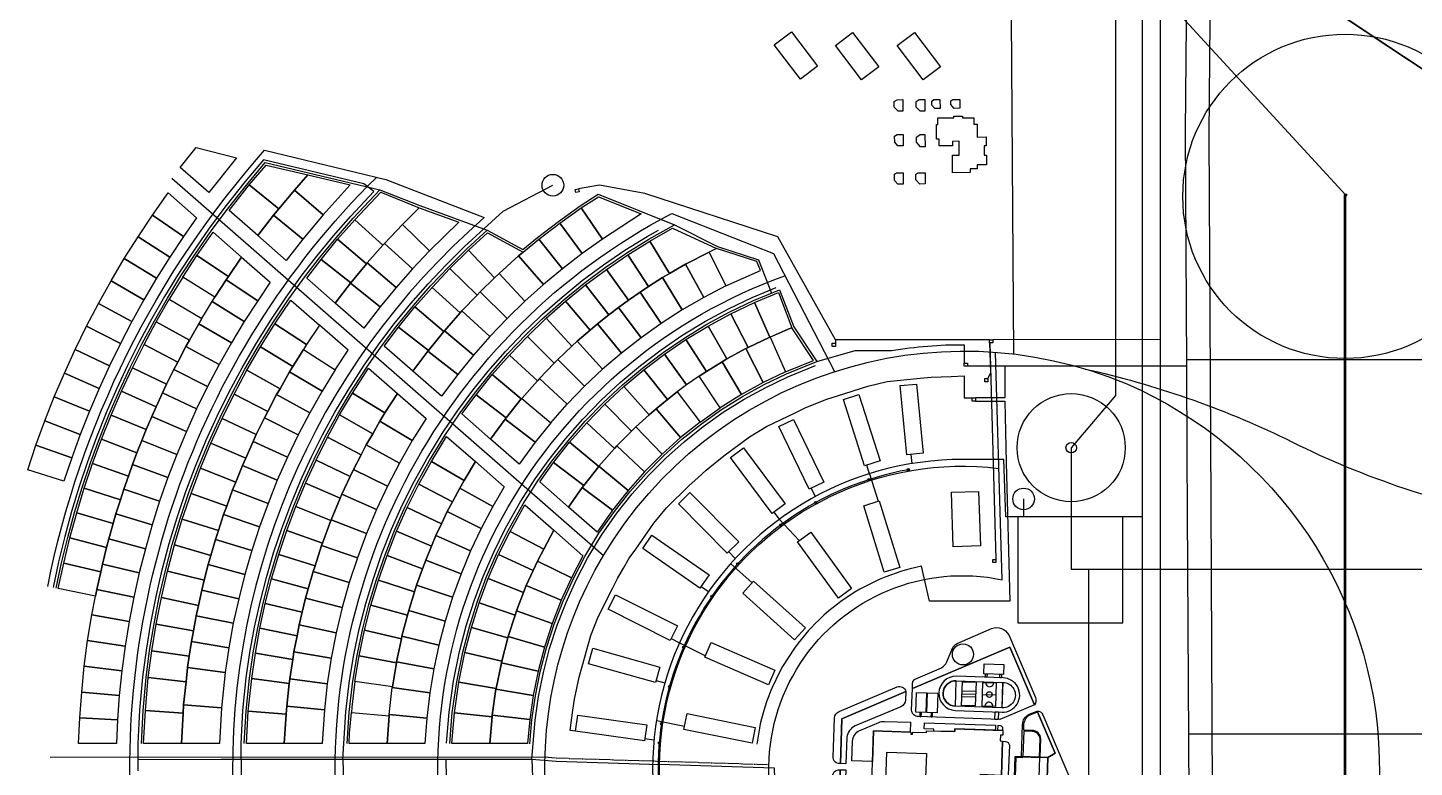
# Model space of a CAD drawing. Header units: millimetres. Extents: x 2242211 to 2245579, y 377443 to 383867.
# Drawn here: x 2242847 to 2244129, y 378270 to 378954 of the extents above; entities that cross this region are included whole.
import ezdxf

# ---------------------------------------------------------------- set-up
doc = ezdxf.new("R2010")
doc.units = ezdxf.units.MM
doc.linetypes.add('DIVIDE', pattern=[26.5, 20, -1.5, 1, -1.5, 1, -1.5])

msp = doc.modelspace()

# ---------------------------------------------------------------- linework, layer by layer
for points in [[(2243641.9, 381159.8), (2243641.9, 381166.2), (2243687.4, 381166.2), (2243724.5, 380830.2, 0.151646), (2243769.2, 380736.3, -0.160741), (2243831.3, 380608.4), (2243889.5, 380115.7), (2243906.3, 379940.2), (2243899.3, 379114.7), (2243899.3, 379088.4), (2243962.6, 379031.6), (2244144.4, 378910.7), (2244247, 378856.3), (2244492.7, 378868.8), (2244598, 378872.9), (2244742, 378867.5), (2244831.2, 378916.2), (2244926.1, 378921), (2244932.7, 378903.8)], [(2243642, 381159.8), (2243642, 381166.1), (2243687.1, 381166.1), (2243724.2, 380830.2, 0.151626), (2243769, 380736.1, -0.160763), (2243831, 380608.3), (2243889.2, 380115.7), (2243906, 379940.2), (2243899, 379114.7), (2243899.2, 379088.3), (2243962.5, 379031.5), (2244144.4, 378910.6), (2244247, 378856.2), (2244291.9, 378858.5), (2244325.6, 378827.4), (2244332.5, 378629.7), (2244338.7, 378622.3)], [(2243643, 381159.8), (2243643, 381161.1), (2243682.6, 381161.1), (2243719.3, 380829.5, 0.151837), (2243765.3, 380732.6, -0.160792), (2243826.1, 380607.7), (2243884.2, 380115.2), (2243901, 379940), (2243894, 379114.7), (2243894, 378076.6), (2243826.5, 378076.6)], [(2243643.1, 381159.8), (2243643.1, 381161), (2243682.5, 381161), (2243719.2, 380829.5, 0.151841), (2243765.3, 380732.6, -0.160793), (2243826, 380607.7), (2243884.1, 380115.1), (2243900.9, 379940), (2243893.9, 379114.7), (2243893.9, 378665.6), (2243739.3, 378665.5)], [(2243269, 378778.4, 0.49522), (2243336.6, 377706.9), (2243359.6, 377697), (2243369.8, 377696.2)]]:
    msp.add_lwpolyline(points, format="xyb")
at = {"color": 141, "true_color": 0xadddf7}
for points in [[(2243877.7, 378066.5), (2243877.7, 378453.1), (2243877.7, 378501.5), (2243877.7, 379946.7), (2243877.7, 379969.4), (2243863.9, 380113), (2243805.8, 380605.2), (2243809.5, 380617.2), (2243984.7, 380633.1), (2243984.7, 380829.4)], [(2243816.3, 379195.8), (2243852.6, 379155.4), (2243852.6, 378613.8), (2243811.7, 378565.6)], [(2242949, 378277.3), (2242949, 378292.1), (2242950.6, 378322.7), (2242953.3, 378353.4), (2242956.5, 378378.4), (2242960.6, 378403.3), (2242965.5, 378428), (2242971.2, 378452.6), (2242977.7, 378477), (2242985, 378501.1), (2242993.1, 378525), (2243001.9, 378548.6), (2243011.6, 378571.9), (2243022, 378594.8), (2243033.2, 378617.4), (2243045.1, 378639.6), (2243057.7, 378661.5), (2243071.1, 378682.8), (2243085.9, 378704.9), (2243100.7, 378725.4), (2243114.3, 378742.9), (2243129.6, 378761.6), (2243145.5, 378779.8), (2243166.9, 378802.6), (2243157.6, 378809.8), (2243064.7, 378831.8), (2243047.9, 378811.9), (2243029.1, 378788.1), (2243014.1, 378767.8), (2242999.1, 378746.3), (2242986, 378726.1), (2242973.4, 378705.5), (2242961.4, 378684.6), (2242949.9, 378663.3), (2242939.1, 378641.7), (2242928.9, 378619.8), (2242919.3, 378597.7), (2242910.4, 378575.3), (2242902.1, 378552.6), (2242894.4, 378529.7), (2242887.3, 378506.6), (2242881, 378483.3), (2242875.2, 378459.9), (2242870.2, 378436.3)], [(2243044.1, 378277.4), (2243044.1, 378292.1), (2243045.8, 378322.4), (2243048.9, 378352.7), (2243052.3, 378376.2), (2243056.6, 378399.5), (2243061.6, 378422.6), (2243067.5, 378445.6), (2243074.2, 378468.3), (2243081.7, 378490.8), (2243090, 378513), (2243099.1, 378534.8), (2243108.9, 378556.4), (2243119.5, 378577.6), (2243130.9, 378598.4), (2243143, 378618.8), (2243157.9, 378641.9), (2243172.5, 378662.6), (2243185.8, 378680.3), (2243201.1, 378699), (2243217, 378717.2), (2243233.6, 378734.8), (2243250.8, 378751.8), (2243286.3, 378784.4), (2243332.4, 378808.4)], [(2243138.3, 378277.4), (2243139.2, 378292.1), (2243141.1, 378321.1), (2243144.4, 378350.1), (2243148.4, 378374.1), (2243153.4, 378397.8), (2243159.4, 378421.4), (2243166.4, 378444.7), (2243174.4, 378467.6), (2243183.3, 378490.2), (2243193.2, 378512.4), (2243204, 378534.2), (2243215.8, 378555.4), (2243230, 378578.7), (2243244.2, 378599.7), (2243257.4, 378617.6), (2243272.6, 378636.4), (2243288.6, 378654.6), (2243305.3, 378672.2), (2243320.3, 378686.6), (2243322.7, 378689), (2243340.9, 378705), (2243359.6, 378720.3), (2243379.1, 378734.7), (2243399.1, 378748.3), (2243419.7, 378761.1), (2243430.1, 378766.9)], [(2243234.2, 378292.2), (2243236.5, 378320.9), (2243240.5, 378349.5), (2243246.1, 378377.2), (2243252.3, 378400.7), (2243259.6, 378423.8), (2243268.1, 378446.5), (2243277.7, 378468.8), (2243288.4, 378490.5), (2243302.3, 378515.2), (2243316.1, 378536.7), (2243329, 378554.8), (2243344.1, 378573.8), (2243360.1, 378592.1), (2243377, 378609.5), (2243394.7, 378626), (2243413.3, 378641.6), (2243432.6, 378656.2), (2243452.7, 378669.9), (2243473.4, 378682.5), (2243494.8, 378694), (2243516.7, 378704.4), (2243538.9, 378713.7)], [(2243313.1, 378277.5), (2243316.1, 378313.5), (2243319.2, 378335.4), (2243323.7, 378357.7), (2243329.4, 378379.7), (2243336.4, 378401.3), (2243344.6, 378422.4), (2243354, 378443.1), (2243364.5, 378463.3), (2243377.5, 378484.7), (2243391.7, 378504.9), (2243405.8, 378522.8), (2243420.8, 378539.8), (2243436.8, 378555.9), (2243453.7, 378571.1), (2243471.5, 378585.3), (2243490, 378598.4), (2243509.3, 378610.5), (2243529.2, 378621.4), (2243549.6, 378631.2), (2243575.3, 378641.6)], [(2243664.6, 378550.9), (2243663.8, 378559.3)], [(2243811.7, 378565.6), (2243811.6, 378453.1)], [(2243625.1, 378541.5), (2243622.6, 378549.4)], [(2243625.1, 378541.5), (2243633.3, 378516.1)], [(2243571.2, 378528.1), (2243575, 378520.4)], [(2243767.7, 378518.2), (2243767.7, 378501.5)], [(2243536.8, 378506), (2243541.8, 378499.4)], [(2243541.8, 378499.4), (2243560.3, 378479.8)], [(2243495.1, 378469.3), (2243501.1, 378463.2)], [(2243496.8, 378458.5), (2243516.7, 378440.6)], [(2243811.6, 378453.1), (2243827.7, 378453.1), (2243827.7, 378138.9)], [(2243827.7, 378453.1), (2243877.7, 378453.1)], [(2243877.7, 378453.1), (2244216.5, 378453.1)], [(2243469.6, 378437.3), (2243476.4, 378432.6)], [(2243441.9, 378389.1), (2243449.6, 378385.2)], [(2243449.6, 378385.2), (2243473.5, 378373.2)], [(2243427.9, 378350.2), (2243435.9, 378348)], [(2243428.2, 378313.3), (2243454.1, 378308.1)], [(2243417.4, 378296.5), (2243425.9, 378295.3)], [(2242949, 378266.8), (2242949, 378277.3)], [(2243044.1, 378277.4), (2243044.1, 378242.6)], [(2243138.3, 378277.4), (2243139.1, 378242.5)], [(2243233.4, 378277.5), (2243234.2, 378242.7)], [(2243313.1, 378277.5), (2243314.2, 378244.1)]]:
    msp.add_lwpolyline(points, dxfattribs=at)
at = {"color": 32, "true_color": 0xcd6928}
for points in [[(2244065.6, 378799.1), (2243867.7, 379014.9), (2243867.7, 379946.7), (2243867.7, 379968.9), (2243854, 380111.9), (2243779.9, 380564.4)], [(2243979.5, 378037.9), (2244064.4, 378037.9), (2244064.4, 378799.3)], [(2244065.4, 378799.3), (2244065.4, 378175.9), (2244214.2, 378175.9), (2244335.3, 378084.6), (2244366.5, 378124.4)]]:
    msp.add_lwpolyline(points, dxfattribs=at)
for points in [[(2243872.2, 380434.1), (2243909.5, 380117.9), (2243926.5, 379941.1), (2243923.9, 379647.6), (2243923.8, 379627.6), (2243919.8, 379159.7), (2243919.5, 379124.6), (2243917.2, 378858.4), (2243918.3, 378640.9), (2243918.7, 378559), (2243921.9, 377980), (2243921.9, 377980)], [(2243736.3, 378665.5), (2243593.8, 378665.5), (2243540.5, 378760.6), (2243417.4, 378800.9), (2243375.6, 378808.6), (2243356, 378805.1)], [(2243736.3, 378665.4), (2243593.8, 378665.4), (2243593.8, 378662.2)], [(2243736.3, 378662.5), (2243737.1, 378634.8), (2243734.7, 378629.6)], [(2243736.4, 378662.5), (2243742.1, 378462.3)], [(2244248.9, 378300.5), (2243920.1, 378300.5)]]:
    msp.add_lwpolyline(points)
at = {"ltscale": 0.5}
for points in [[(2243909.7, 380312.3), (2243932.4, 380116.9), (2243943, 380010.5), (2243948.4, 379955.7), (2243939.1, 378854.3), (2243940.2, 378630.1), (2243940.8, 378514.7), (2243942.8, 378114.4), (2243943.4, 378024.4), (2243944.2, 377918.8), (2243945.2, 377775.6)], [(2243758.8, 378652.2), (2243755.4, 379142.4)], [(2243065.9, 378840.7), (2243178, 378813.6), (2243269, 378778.4)], [(2242980, 378814.9), (2243379.1, 378465.8)], [(2243442.4, 378782.3), (2243536.3, 378745.1), (2243592.8, 378636)], [(2243747.8, 378443.4), (2243741.6, 378653.8)], [(2242867.7, 378279.3), (2243325, 378279.5)]]:
    msp.add_lwpolyline(points, dxfattribs=at)
at = {"color": 254, "true_color": 0xddb3d4}
for points in [[(2243537.1, 378938.3), (2243553, 378950.4), (2243577.2, 378918.5), (2243561.3, 378906.4)], [(2243593.6, 378937.7), (2243609.5, 378949.8), (2243633.7, 378917.9), (2243617.7, 378905.9)], [(2243650.8, 378937.7), (2243666.7, 378949.8), (2243690.9, 378917.9), (2243674.9, 378905.9)], [(2243727.7, 378474.8), (2243702.7, 378474), (2243701.1, 378524.4), (2243726.1, 378525.2)]]:
    msp.add_lwpolyline(points, close=True, dxfattribs=at)
at = {"color": 221, "true_color": 0xe59ee3}
for points in [[(2243648, 378885.8), (2243650.7, 378887.5), (2243656.1, 378887.6), (2243656.1, 378876.8), (2243651.6, 378876.8), (2243648.1, 378880.7)], [(2243668.3, 378885.9), (2243671, 378887.6), (2243676.4, 378887.6), (2243676.5, 378876.9), (2243671.9, 378876.9), (2243668.4, 378880.7)], [(2243682.8, 378886.3), (2243684.8, 378887.7), (2243690.3, 378887.7), (2243690.4, 378879.5), (2243685.6, 378879.5), (2243682.8, 378882.5)], [(2243700.3, 378886.5), (2243702.2, 378887.7), (2243708.7, 378887.8), (2243708.8, 378879.6), (2243703.5, 378879.5), (2243700.3, 378883)], [(2243687.1, 378864.7), (2243688.5, 378864.7), (2243688.5, 378870.6), (2243703.1, 378870.7), (2243703.1, 378872.3), (2243711.2, 378872.3), (2243711.2, 378870.7), (2243721.6, 378870.8), (2243721.6, 378864.8), (2243724.6, 378864.8), (2243724.6, 378853), (2243733.2, 378853.1), (2243733.2, 378845), (2243731.3, 378845), (2243731.3, 378836.2), (2243733.3, 378836.2), (2243733.3, 378827.3), (2243724.7, 378827.2), (2243724.8, 378823.7), (2243718.4, 378823.7), (2243718.4, 378820.1), (2243701.9, 378820), (2243701.9, 378836.1), (2243708.2, 378836.1), (2243708.2, 378849.1), (2243701.8, 378848.8), (2243701.8, 378844.9), (2243689.7, 378844.9), (2243689.6, 378850.9), (2243687.2, 378850.9)], [(2243648.4, 378853.8), (2243650.7, 378855.3), (2243656.2, 378855.3), (2243656.3, 378844.9), (2243651.5, 378844.9), (2243648.5, 378848.2)], [(2243668.5, 378853), (2243671.9, 378855.3), (2243676.5, 378855.4), (2243676.6, 378843.9), (2243672.5, 378843.9), (2243668.5, 378848.3)], [(2243648.3, 378812.8), (2243648.3, 378818.6), (2243650.1, 378819.9), (2243656.4, 378819.9), (2243656.4, 378809.5), (2243651.4, 378809.5)], [(2243668.1, 378818.5), (2243670.3, 378819.9), (2243676.7, 378820), (2243676.7, 378809.6), (2243671.6, 378809.5), (2243668.1, 378813.3)]]:
    msp.add_lwpolyline(points, close=True, dxfattribs=at)
at = {"ltscale": 0.5}
for points in [[(2242865.3, 378437.3, -0.13291), (2243065.9, 378840.7, -0.107509)], [(2243315.4, 377607.8, -0.489306), (2243169.2, 378815.7, -0.1481)], [(2243548.8, 377711.5, -0.675308), (2243442.4, 378782.3, -0.137026)], [(2243678.6, 377784.5, -0.812564), (2243546.9, 378724.6, -0.128175)], [(2243824.7, 378638.4, -0.05736), (2244010, 378574, 0.070327), (2244220.3, 378501.7, 0.150222), (2244518.6, 378535.1, 0.032948), (2244610.2, 378582.6)], [(2243758.1, 377992.2, -1.156546), (2243744.8, 378546.4, -1.125051)], [(2243755.3, 378095, -1.259301), (2243747.8, 378443.4, -1.287554)]]:
    msp.add_lwpolyline(points, format="xyb", dxfattribs=at)
for points in [[(2242987.8, 378824.7), (2243002.5, 378843.3), (2243040, 378833.8), (2243014.2, 378801.6)], [(2243051.7, 378808.7), (2243067.3, 378827.1), (2243105.9, 378818), (2243093.5, 378803.9), (2243079, 378786.6)], [(2243093.5, 378803.9), (2243105.9, 378818), (2243145.1, 378808.7), (2243119.9, 378781)], [(2242962.1, 378780.7), (2242976.6, 378801.3), (2243003, 378778.2), (2242991, 378761)], [(2243033.1, 378785.1), (2243051.7, 378808.7), (2243079, 378786.6), (2243074, 378780.6), (2243059.5, 378762)], [(2243074, 378780.6), (2243079, 378786.6), (2243093.5, 378803.9), (2243119.9, 378781), (2243101.2, 378758.6)], [(2243149.2, 378776.4), (2243173.2, 378802), (2243208.7, 378787.6), (2243193.3, 378772.2), (2243176.7, 378754.6), (2243175.2, 378752.9)], [(2243356, 378805.1), (2243356.6, 378802.2), (2243353.6, 378801.6), (2243353.1, 378804.6)], [(2243358.7, 378787.5), (2243374.5, 378797.8), (2243414.2, 378781.9), (2243378.3, 378758.5)], [(2243193.3, 378772.2), (2243208.7, 378787.6), (2243245.5, 378774.1), (2243218.4, 378747.8)], [(2243359.5, 378745.2), (2243338.8, 378773.4), (2243358.7, 378787.5), (2243378.3, 378758.5)], [(2242948.8, 378760.8), (2242962.1, 378780.7), (2242991, 378761), (2242978.2, 378741.8)], [(2243059.5, 378762), (2243074, 378780.6), (2243101.2, 378758.6), (2243085.9, 378738.9)], [(2243133.4, 378758.4), (2243149.2, 378776.4), (2243175.2, 378752.9), (2243160.8, 378736.5), (2243160.1, 378735.7)], [(2243176.7, 378754.6), (2243193.3, 378772.2), (2243218.4, 378747.8), (2243202.6, 378731)], [(2243319.4, 378758.6), (2243338.8, 378773.4), (2243359.5, 378745.2), (2243341.3, 378731.2)], [(2242936.1, 378740.6), (2242948.8, 378760.8), (2242978.2, 378741.8), (2242966, 378722.3)], [(2243003.3, 378743.5), (2243018.2, 378764.9), (2243044.6, 378741.8), (2243032.4, 378724)], [(2243118.2, 378739.8), (2243133.4, 378758.4), (2243160.1, 378735.7), (2243145.7, 378718.2)], [(2243254.3, 378748.2), (2243272, 378764.4), (2243304.9, 378746.5), (2243300.7, 378743), (2243282.6, 378726.7), (2243278.5, 378722.8)], [(2243300.7, 378743), (2243304.9, 378746.5), (2243319.4, 378758.6), (2243341.3, 378731.2), (2243323.6, 378716.5)], [(2243422.2, 378756.8), (2243443.1, 378768.6), (2243483.8, 378749.9), (2243477, 378746.6), (2243455.1, 378735.3), (2243440.1, 378726.6)], [(2243160.8, 378736.5), (2243175.2, 378752.9), (2243176.7, 378754.6), (2243202.6, 378731), (2243187.4, 378713.8)], [(2243237.2, 378731.3), (2243254.3, 378748.2), (2243278.5, 378722.8), (2243265.1, 378709.8), (2243262.3, 378706.8)], [(2243401.8, 378744.1), (2243422.2, 378756.8), (2243440.1, 378726.6), (2243433.9, 378723), (2243420.9, 378714.7)], [(2243472, 378704.6), (2243455.1, 378735.3), (2243477, 378746.6), (2243492.4, 378715.2)], [(2243492.4, 378715.2), (2243524.3, 378729.4), (2243521, 378737.7), (2243483.8, 378749.9), (2243477, 378746.6)], [(2242923.9, 378720), (2242936.1, 378740.6), (2242966, 378722.3), (2242954.3, 378702.5)], [(2242990.2, 378723.4), (2243003.3, 378743.5), (2243032.4, 378724), (2243030.3, 378721), (2243019.8, 378704.7)], [(2243030.3, 378721), (2243032.4, 378724), (2243044.6, 378741.8), (2243071.1, 378718.6), (2243059.5, 378701.6)], [(2243104.8, 378722.4), (2243118.2, 378739.8), (2243145.7, 378718.2), (2243145.4, 378717.8), (2243131.2, 378699.3)], [(2243145.4, 378717.8), (2243145.7, 378718.2), (2243160.1, 378735.7), (2243160.8, 378736.5), (2243187.4, 378713.8), (2243172.8, 378696)], [(2243282.6, 378726.7), (2243300.7, 378743), (2243323.6, 378716.5), (2243306.5, 378701.2)], [(2243382, 378730.6), (2243401.8, 378744.1), (2243420.9, 378714.7), (2243413.1, 378709.6), (2243402.3, 378702)], [(2243433.9, 378723), (2243440.1, 378726.6), (2243455.1, 378735.3), (2243472, 378704.6), (2243452, 378693.1)], [(2242912.3, 378699.1), (2242923.9, 378720), (2242954.3, 378702.5), (2242943.1, 378682.4)], [(2242990.2, 378723.4), (2242977.7, 378703), (2243007.8, 378685.1), (2243017.3, 378700.8), (2243019.8, 378704.7)], [(2243017.3, 378700.8), (2243019.8, 378704.7), (2243030.3, 378721), (2243059.5, 378701.6), (2243047, 378682.3)], [(2243220.7, 378713.8), (2243237.2, 378731.3), (2243262.3, 378706.8), (2243248.3, 378692.1), (2243246.7, 378690.3)], [(2243265.1, 378709.8), (2243278.5, 378722.8), (2243282.6, 378726.7), (2243306.5, 378701.2), (2243290, 378685.1)], [(2243362.7, 378716.3), (2243382, 378730.6), (2243402.3, 378702), (2243393, 378695.4), (2243384.3, 378688.6)], [(2243413.1, 378709.6), (2243420.9, 378714.7), (2243433.9, 378723), (2243452, 378693.1), (2243432.7, 378680.6)], [(2243131.2, 378699.3), (2243145.4, 378717.8), (2243172.8, 378696), (2243157.6, 378676.2)], [(2243204.9, 378695.8), (2243220.7, 378713.8), (2243246.7, 378690.3), (2243232.2, 378673.8), (2243231.7, 378673.2)], [(2243248.3, 378692.1), (2243262.3, 378706.8), (2243265.1, 378709.8), (2243290, 378685.1), (2243274.1, 378668.5)], [(2243344.1, 378701.2), (2243362.7, 378716.3), (2243384.3, 378688.6), (2243373.6, 378680.2), (2243366.8, 378674.4)], [(2243393, 378695.4), (2243402.3, 378702), (2243413.1, 378709.6), (2243432.7, 378680.6), (2243413.9, 378667.3)], [(2243518.7, 378699.9), (2243540.9, 378709.1), (2243553.4, 378676.5), (2243550.1, 378675.1), (2243533.3, 378668), (2243532.9, 378667.9)], [(2242901.2, 378677.9), (2242912.3, 378699.1), (2242943.1, 378682.4), (2242932.5, 378662.1)], [(2242965.7, 378682.1), (2242977.7, 378703), (2243007.8, 378685.1), (2243004.9, 378680.2), (2242996.4, 378665.1)], [(2243004.9, 378680.2), (2243007.8, 378685.1), (2243017.3, 378700.8), (2243047, 378682.3), (2243035.1, 378662.6)], [(2243075.3, 378680.1), (2243090, 378702.1), (2243116.5, 378678.9), (2243104.7, 378661)], [(2243189.8, 378677.2), (2243204.9, 378695.8), (2243231.7, 378673.2), (2243217.3, 378655.6)], [(2243326.1, 378685.3), (2243344.1, 378701.2), (2243366.8, 378674.4), (2243354.9, 378664.2), (2243349.9, 378659.5)], [(2243373.6, 378680.2), (2243384.3, 378688.6), (2243393, 378695.4), (2243413.9, 378667.3), (2243395.8, 378653.2)], [(2243512.9, 378658.3), (2243497, 378689.5), (2243518.7, 378699.9), (2243532.9, 378667.9)], [(2242954.4, 378661), (2242965.7, 378682.1), (2242996.4, 378665.1), (2242993.1, 378659.3), (2242985.5, 378644.8)], [(2243232.2, 378673.8), (2243246.7, 378690.3), (2243248.3, 378692.1), (2243274.1, 378668.5), (2243258.9, 378651.2)], [(2243308.8, 378668.6), (2243326.1, 378685.3), (2243349.9, 378659.5), (2243337, 378647.3), (2243333.7, 378643.9)], [(2243475.9, 378678.1), (2243497, 378689.5), (2243512.9, 378658.3), (2243510.8, 378657.3), (2243493.4, 378647.7)], [(2242890.7, 378656.4), (2242901.2, 378677.9), (2242932.5, 378662.1), (2242922.3, 378641.4)], [(2242993.1, 378659.3), (2242996.4, 378665.1), (2243004.9, 378680.2), (2243035.1, 378662.6), (2243023.8, 378642.5)], [(2243062, 378658.9), (2243075.3, 378680.1), (2243104.7, 378661), (2243101.7, 378656.5), (2243092.1, 378640.8), (2243062, 378658.9)], [(2243131.2, 378637.7), (2243143.1, 378655.7), (2243116.5, 378678.9), (2243104.7, 378661), (2243101.7, 378656.5)], [(2243176.5, 378659.6), (2243189.8, 378677.2), (2243217.3, 378655.6), (2243216.8, 378654.9), (2243202.9, 378636.5)], [(2243216.8, 378654.9), (2243217.3, 378655.6), (2243231.7, 378673.2), (2243232.2, 378673.8), (2243258.9, 378651.2), (2243244.4, 378633.4)], [(2243292.3, 378651.3), (2243308.8, 378668.6), (2243333.7, 378643.9), (2243319.9, 378629.7), (2243318.1, 378627.6)], [(2243354.9, 378664.2), (2243366.8, 378674.4), (2243373.6, 378680.2), (2243395.8, 378653.2), (2243378.4, 378638.2)], [(2243455.4, 378665.7), (2243475.9, 378678.1), (2243493.4, 378647.7), (2243488.8, 378645.1), (2243474.4, 378636.1)], [(2243547.6, 378635.8), (2243573.4, 378646.2), (2243553.4, 378676.5), (2243533.3, 378668)], [(2242880.8, 378634.6), (2242890.7, 378656.4), (2242922.3, 378641.4), (2242912.8, 378620.5)], [(2242943.6, 378639.5), (2242954.4, 378661), (2242985.5, 378644.8), (2242981.9, 378638), (2242975.2, 378624.3)], [(2242981.9, 378638), (2242985.5, 378644.8), (2242993.1, 378659.3), (2243023.8, 378642.5), (2243013.1, 378622.2)], [(2243049.5, 378637.2), (2243062, 378658.9), (2243092.1, 378640.8), (2243089, 378635.8), (2243080.1, 378620.1)], [(2243089, 378635.8), (2243092.1, 378640.8), (2243101.7, 378656.5), (2243131.2, 378637.7), (2243119.1, 378618)], [(2243361.6, 378622.4), (2243337, 378647.3), (2243349.9, 378659.5), (2243354.9, 378664.2), (2243378.4, 378638.2)], [(2243435.5, 378652.2), (2243455.4, 378665.7), (2243474.4, 378636.1), (2243467.6, 378631.8), (2243456, 378623.6)], [(2243488.8, 378645.1), (2243493.4, 378647.7), (2243510.8, 378657.3), (2243526.9, 378625.9), (2243506.7, 378614.8)], [(2243510.8, 378657.3), (2243512.9, 378658.3), (2243532.9, 378667.9), (2243533.3, 378668), (2243547.6, 378635.8), (2243526.9, 378625.9)], [(2243593.8, 378662.2), (2243593.8, 378659.2), (2243590.8, 378659.2), (2243590.8, 378662.2)], [(2243736.3, 378665.5), (2243739.3, 378665.5), (2243739.3, 378662.5), (2243736.3, 378662.5)], [(2243202.9, 378636.5), (2243216.8, 378654.9), (2243244.4, 378633.4), (2243229.4, 378613.4)], [(2243276.4, 378633.2), (2243292.3, 378651.3), (2243318.1, 378627.6), (2243303.6, 378611.2), (2243303.2, 378610.7)], [(2243345.6, 378605.9), (2243319.9, 378629.7), (2243333.7, 378643.9), (2243337, 378647.3), (2243361.6, 378622.4)], [(2243416.4, 378637.7), (2243435.5, 378652.2), (2243456, 378623.6), (2243447.3, 378617.4), (2243438.3, 378610.2)], [(2243467.6, 378631.8), (2243474.4, 378636.1), (2243488.8, 378645.1), (2243506.7, 378614.8), (2243487.2, 378602.6)], [(2242871.4, 378612.6), (2242880.8, 378634.6), (2242912.8, 378620.5), (2242903.8, 378599.3)], [(2242933.5, 378617.8), (2242943.6, 378639.5), (2242975.2, 378624.3), (2242971.4, 378616.4), (2242965.5, 378603.4)], [(2242971.4, 378616.4), (2242975.2, 378624.3), (2242981.9, 378638), (2243013.1, 378622.2), (2243003, 378601.5)], [(2243049.5, 378637.2), (2243080.1, 378620.1), (2243077, 378614.7), (2243068.8, 378599.1), (2243037.6, 378615.1)], [(2243077, 378614.7), (2243080.1, 378620.1), (2243089, 378635.8), (2243119.1, 378618), (2243107.7, 378597.9)], [(2243147.2, 378616.1), (2243162, 378639.1), (2243188.6, 378615.8), (2243177.1, 378597.7)], [(2243261.4, 378614.5), (2243276.4, 378633.2), (2243303.2, 378610.7), (2243289.1, 378593.1)], [(2243398, 378622.2), (2243416.4, 378637.7), (2243438.3, 378610.2), (2243427.8, 378601.7), (2243421.3, 378595.9)], [(2243468.5, 378589.3), (2243487.2, 378602.6), (2243467.6, 378631.8), (2243456, 378623.6), (2243447.3, 378617.4)], [(2242923.9, 378595.8), (2242933.5, 378617.8), (2242965.5, 378603.4), (2242961.5, 378594.5), (2242956.3, 378582.3)], [(2243330.4, 378588.6), (2243345.6, 378605.9), (2243319.9, 378629.7), (2243318.1, 378627.6), (2243303.6, 378611.2)], [(2243380.5, 378605.9), (2243398, 378622.2), (2243421.3, 378595.9), (2243409.2, 378584.9), (2243405, 378580.8)], [(2243427.8, 378601.7), (2243438.3, 378610.2), (2243447.3, 378617.4), (2243468.5, 378589.3), (2243450.5, 378574.9)], [(2243734.7, 378629.6), (2243734.7, 378626.6), (2243731.7, 378626.6), (2243731.7, 378629.6)], [(2242862.6, 378590.3), (2242871.4, 378612.6), (2242903.8, 378599.3), (2242895.3, 378577.9)], [(2242961.5, 378594.5), (2242965.5, 378603.4), (2242971.4, 378616.4), (2243003, 378601.5), (2242993.6, 378580.6)], [(2243037.6, 378615.1), (2243068.8, 378599.1), (2243065.7, 378593.2), (2243058.2, 378577.7), (2243026.5, 378592.7)], [(2243065.7, 378593.2), (2243068.8, 378599.1), (2243077, 378614.7), (2243107.7, 378597.9), (2243097, 378577.5)], [(2243135.2, 378595.9), (2243147.2, 378616.1), (2243177.1, 378597.7), (2243172.4, 378590.2), (2243165.8, 378578.5)], [(2243202.4, 378572.2), (2243172.4, 378590.2), (2243177.1, 378597.7), (2243188.6, 378615.8), (2243215.2, 378592.6)], [(2243248.3, 378596.8), (2243261.4, 378614.5), (2243289.1, 378593.1), (2243288.2, 378592), (2243274.8, 378573.6)], [(2243288.2, 378592), (2243289.1, 378593.1), (2243303.2, 378610.7), (2243303.6, 378611.2), (2243330.4, 378588.6), (2243316, 378570.7)], [(2243363.7, 378588.7), (2243380.5, 378605.9), (2243405, 378580.8), (2243391.6, 378567.2), (2243389.5, 378564.9)], [(2242915, 378573.5), (2242923.9, 378595.8), (2242956.3, 378582.3), (2242952.2, 378572.4), (2242947.8, 378560.9)], [(2242952.2, 378572.4), (2242956.3, 378582.3), (2242961.5, 378594.5), (2242993.6, 378580.6), (2242984.7, 378559.3)], [(2243026.5, 378592.7), (2243058.2, 378577.7), (2243055.2, 378571.4), (2243048.4, 378555.9), (2243016.2, 378569.9)], [(2243065.7, 378593.2), (2243097, 378577.5), (2243087, 378556.7), (2243055.2, 378571.4), (2243058.2, 378577.7)], [(2243124, 378575.3), (2243135.2, 378595.9), (2243165.8, 378578.5), (2243159.8, 378568.1), (2243155.1, 378559)], [(2243301.3, 378550.5), (2243274.8, 378573.6), (2243288.2, 378592), (2243316, 378570.7)], [(2243409.2, 378584.9), (2243421.3, 378595.9), (2243427.8, 378601.7), (2243450.5, 378574.9), (2243433.4, 378559.5)], [(2242854.4, 378567.9), (2242862.6, 378590.3), (2242895.3, 378577.9), (2242887.5, 378556.3)], [(2243159.8, 378568.1), (2243165.8, 378578.5), (2243172.4, 378590.2), (2243202.4, 378572.2), (2243190.5, 378551.4)], [(2243347.9, 378570.6), (2243363.7, 378588.7), (2243389.5, 378564.9), (2243375, 378548.4), (2243374.8, 378548.2)], [(2243417.2, 378543.2), (2243433.4, 378559.5), (2243409.2, 378584.9), (2243405, 378580.8), (2243391.6, 378567.2)], [(2242846.8, 378545.2), (2242854.4, 378567.9), (2242887.5, 378556.3), (2242880.2, 378534.5)], [(2242906.8, 378550.9), (2242915, 378573.5), (2242947.8, 378560.9), (2242943.6, 378549.9), (2242939.9, 378539.3)], [(2242943.6, 378549.9), (2242947.8, 378560.9), (2242952.2, 378572.4), (2242984.7, 378559.3), (2242976.5, 378537.9)], [(2243016.2, 378569.9), (2243048.4, 378555.9), (2243045.4, 378549.2), (2243039.2, 378533.8), (2243006.6, 378546.7)], [(2243055.2, 378571.4), (2243087, 378556.7), (2243077.6, 378535.5), (2243045.4, 378549.2), (2243048.4, 378555.9)], [(2243124, 378575.3), (2243155.1, 378559), (2243148.1, 378545.5), (2243145.1, 378539.1), (2243113.4, 378554.2)], [(2243159.8, 378568.1), (2243190.5, 378551.4), (2243179.5, 378530), (2243148.1, 378545.5), (2243155.1, 378559)], [(2243220.1, 378552.9), (2243234.2, 378576), (2243260.8, 378552.7), (2243250.5, 378535.3)], [(2243333, 378551.8), (2243347.9, 378570.6), (2243374.8, 378548.2), (2243361.1, 378530.7)], [(2243375, 378548.4), (2243389.5, 378564.9), (2243391.6, 378567.2), (2243417.2, 378543.2), (2243401.9, 378526)], [(2243113.4, 378554.2), (2243145.1, 378539.1), (2243137.3, 378522.5), (2243135.8, 378518.8), (2243103.7, 378532.8)], [(2242899.1, 378528.2), (2242906.8, 378550.9), (2242939.9, 378539.3), (2242935.6, 378527.2), (2242932.5, 378517.5)], [(2242935.6, 378527.2), (2242939.9, 378539.3), (2242943.6, 378549.9), (2242976.5, 378537.9), (2242968.8, 378516.2)], [(2243006.6, 378546.7), (2243039.2, 378533.8), (2243036.3, 378526.6), (2243030.8, 378511.5), (2242997.8, 378523.3)], [(2243045.4, 378549.2), (2243077.6, 378535.5), (2243069, 378514.1), (2243036.3, 378526.6), (2243039.2, 378533.8)], [(2243148.1, 378545.5), (2243179.5, 378530), (2243169.3, 378508.3), (2243137.3, 378522.5), (2243145.1, 378539.1)], [(2243208.5, 378531.8), (2243220.1, 378552.9), (2243250.5, 378535.3), (2243246.3, 378528.3), (2243239.6, 378515.5)], [(2243246.3, 378528.3), (2243250.5, 378535.3), (2243260.8, 378552.7), (2243287.5, 378529.3), (2243276.9, 378511.2)], [(2243320.3, 378533.9), (2243333, 378551.8), (2243361.1, 378530.7), (2243359.5, 378528.8), (2243346.8, 378510.7)], [(2243359.5, 378528.8), (2243361.1, 378530.7), (2243374.8, 378548.2), (2243375, 378548.4), (2243401.9, 378526), (2243387.7, 378507.9)], [(2242892.1, 378505.2), (2242899.1, 378528.2), (2242932.5, 378517.5), (2242928.4, 378504.3), (2242925.8, 378495.5)], [(2243103.7, 378532.8), (2243135.8, 378518.8), (2243127.5, 378499), (2243127.2, 378498.3), (2243094.7, 378511.1)], [(2243197.7, 378510.3), (2243208.5, 378531.8), (2243239.6, 378515.5), (2243234.8, 378506.5), (2243229.5, 378495.3)], [(2243234.8, 378506.5), (2243239.6, 378515.5), (2243246.3, 378528.3), (2243276.9, 378511.2), (2243266.1, 378490.9)], [(2243346.8, 378510.7), (2243359.5, 378528.8), (2243387.7, 378507.9), (2243373.3, 378487.5)], [(2242928.4, 378504.3), (2242932.5, 378517.5), (2242935.6, 378527.2), (2242968.8, 378516.2), (2242961.9, 378494.2)], [(2242997.8, 378523.3), (2243030.8, 378511.5), (2243028, 378503.8), (2243023.1, 378488.9), (2242989.7, 378499.6)], [(2243036.3, 378526.6), (2243069, 378514.1), (2243061.1, 378492.4), (2243028, 378503.8), (2243030.8, 378511.5)], [(2243137.3, 378522.5), (2243169.3, 378508.3), (2243160.1, 378486.1), (2243127.5, 378499), (2243135.8, 378518.8)], [(2242885.8, 378482.1), (2242892.1, 378505.2), (2242925.8, 378495.5), (2242921.8, 378481.2), (2242919.8, 378473.3)], [(2242921.8, 378481.2), (2242925.8, 378495.5), (2242928.4, 378504.3), (2242961.9, 378494.2), (2242955.6, 378472.1)], [(2243028, 378503.8), (2243061.1, 378492.4), (2243053.9, 378470.5), (2243020.5, 378480.7), (2243023.1, 378488.9)], [(2243094.7, 378511.1), (2243127.2, 378498.3), (2243119.5, 378477.4), (2243086.4, 378489.1)], [(2243197.7, 378510.3), (2243229.5, 378495.3), (2243224.3, 378484.3), (2243220.3, 378474.6), (2243187.9, 378488.3)], [(2243224.3, 378484.3), (2243229.5, 378495.3), (2243234.8, 378506.5), (2243266.1, 378490.9), (2243256.3, 378470.1)], [(2243292.8, 378488.2), (2243306.6, 378512.6), (2243333.4, 378489.2), (2243324.1, 378471.8)], [(2242989.7, 378499.6), (2243023.1, 378488.9), (2243020.5, 378480.7), (2243016.2, 378466), (2242982.5, 378475.6)], [(2243086.4, 378489.1), (2243119.5, 378477.4), (2243118.6, 378475.2), (2243112.5, 378456.3), (2243079, 378466.8)], [(2243127.5, 378499), (2243160.1, 378486.1), (2243151.7, 378463.6), (2243118.6, 378475.2), (2243119.5, 378477.4), (2243127.2, 378498.3)], [(2243349.6, 378445.3), (2243318.1, 378460.7), (2243324.1, 378471.8), (2243333.4, 378489.2), (2243360.2, 378465.7)], [(2242880.1, 378458.8), (2242885.8, 378482.1), (2242919.8, 378473.3), (2242915.9, 378458), (2242914.3, 378450.9)], [(2242915.9, 378458), (2242919.8, 378473.3), (2242921.8, 378481.2), (2242955.6, 378472.1), (2242949.9, 378449.8)], [(2243020.5, 378480.7), (2243053.9, 378470.5), (2243047.5, 378448.3), (2243013.8, 378457.4), (2243016.2, 378466)], [(2243187.9, 378488.3), (2243220.3, 378474.6), (2243214.8, 378461.5), (2243212, 378453.6), (2243179.1, 378465.9)], [(2243214.8, 378461.5), (2243220.3, 378474.6), (2243224.3, 378484.3), (2243256.3, 378470.1), (2243247.5, 378448.8)], [(2243282.2, 378466.7), (2243292.8, 378488.2), (2243324.1, 378471.8), (2243318.1, 378460.7), (2243314.1, 378451.9)], [(2242982.5, 378475.6), (2243016.2, 378466), (2243013.8, 378457.4), (2243010.1, 378442.9), (2242976, 378451.4)], [(2243079, 378466.8), (2243112.5, 378456.3), (2243110.7, 378451), (2243106.2, 378435), (2243072.3, 378444.2)], [(2243118.6, 378475.2), (2243151.7, 378463.6), (2243144.2, 378440.8), (2243110.7, 378451), (2243112.5, 378456.3)], [(2243179.1, 378465.9), (2243212, 378453.6), (2243206.4, 378438.4), (2243204.6, 378432.3), (2243171.1, 378443.1)], [(2243272.7, 378444.7), (2243282.2, 378466.7), (2243314.1, 378451.9), (2243307.8, 378438), (2243305.3, 378431.5)], [(2242875.1, 378435.3), (2242880.1, 378458.8), (2242914.3, 378450.9), (2242910.6, 378434.5), (2242909.5, 378428.4)], [(2242910.6, 378434.5), (2242914.3, 378450.9), (2242915.9, 378458), (2242949.9, 378449.8), (2242944.9, 378427.4)], [(2242976, 378451.4), (2243010.1, 378442.9), (2243007.8, 378433.9), (2243004.7, 378419.6), (2242970.4, 378427)], [(2243013.8, 378457.4), (2243047.5, 378448.3), (2243041.9, 378425.9), (2243007.8, 378433.9), (2243010.1, 378442.9)], [(2243110.7, 378451), (2243144.2, 378440.8), (2243137.7, 378417.7), (2243103.8, 378426.5), (2243106.2, 378435)], [(2243206.4, 378438.4), (2243212, 378453.6), (2243214.8, 378461.5), (2243247.5, 378448.8), (2243239.6, 378427.2)], [(2243340, 378424.4), (2243307.8, 378438), (2243314.1, 378451.9), (2243318.1, 378460.7), (2243349.6, 378445.3)], [(2243742.1, 378462.3), (2243742.1, 378459.3), (2243739.1, 378459.3), (2243739.1, 378462.3)], [(2243072.3, 378444.2), (2243106.2, 378435), (2243103.8, 378426.5), (2243100.7, 378413.3), (2243066.5, 378421.5)], [(2243171.1, 378443.1), (2243204.6, 378432.3), (2243199.1, 378414.9), (2243198, 378410.7), (2243164.2, 378420)], [(2243199.1, 378414.9), (2243204.6, 378432.3), (2243206.4, 378438.4), (2243239.6, 378427.2), (2243232.8, 378405.2)], [(2243264.3, 378422.2), (2243272.7, 378444.7), (2243305.3, 378431.5), (2243298.8, 378414.6), (2243297.5, 378410.7)], [(2243340, 378424.4), (2243331.7, 378402.9), (2243298.8, 378414.6), (2243305.3, 378431.5), (2243307.8, 378438)], [(2242906.1, 378410.9), (2242909.5, 378428.4), (2242910.6, 378434.5), (2242944.9, 378427.4), (2242940.6, 378404.8)], [(2242970.4, 378427), (2243004.7, 378419.6), (2243002.6, 378410.2), (2243000.1, 378396.2), (2242965.5, 378402.4)], [(2243007.8, 378433.9), (2243041.9, 378425.9), (2243036.9, 378403.3), (2243002.6, 378410.2), (2243004.7, 378419.6)], [(2243103.8, 378426.5), (2243137.7, 378417.7), (2243132.1, 378394.3), (2243097.9, 378401.8), (2243100.7, 378413.3)], [(2243066.5, 378421.5), (2243100.7, 378413.3), (2243097.9, 378401.8), (2243095.9, 378391.6), (2243061.5, 378398.5)], [(2243164.2, 378420), (2243198, 378410.7), (2243192.9, 378391.1), (2243192.4, 378388.8), (2243158.3, 378396.7)], [(2243192.9, 378391.1), (2243198, 378410.7), (2243199.1, 378414.9), (2243232.8, 378405.2), (2243227, 378383)], [(2243257.1, 378399.3), (2243264.3, 378422.2), (2243297.5, 378410.7), (2243291.1, 378390.9), (2243290.7, 378389.6)], [(2243331.7, 378402.9), (2243324.6, 378381.1), (2243291.1, 378390.9), (2243297.5, 378410.7), (2243298.8, 378414.6)], [(2242902.2, 378387.2), (2242906.1, 378410.9), (2242940.6, 378404.8), (2242936.9, 378382.1)], [(2242965.5, 378402.4), (2243000.1, 378396.2), (2242998.3, 378386.3), (2242996.2, 378372.6), (2242961.5, 378377.7)], [(2243002.6, 378410.2), (2243036.9, 378403.3), (2243032.8, 378380.6), (2242998.3, 378386.3), (2243000.1, 378396.2)], [(2243097.9, 378401.8), (2243132.1, 378394.3), (2243127.5, 378370.8), (2243093, 378376.8), (2243095.9, 378391.6)], [(2243251, 378376.1), (2243257.1, 378399.3), (2243290.7, 378389.6), (2243285.1, 378368.1)], [(2242899.1, 378363.4), (2242902.2, 378387.2), (2242936.9, 378382.1), (2242933.9, 378359.3)], [(2242998.3, 378386.3), (2243032.8, 378380.6), (2243029.4, 378357.7), (2242994.7, 378362.3), (2242996.2, 378372.6)], [(2243061.5, 378398.5), (2243095.9, 378391.6), (2243093, 378376.8), (2243091.9, 378369.7), (2243057.3, 378375.4)], [(2243158.3, 378396.7), (2243192.4, 378388.8), (2243187.9, 378367.5), (2243187.7, 378366.7), (2243153.3, 378373.1)], [(2243187.9, 378367.5), (2243192.4, 378388.8), (2243192.9, 378391.1), (2243227, 378383), (2243222.3, 378361)], [(2243284.8, 378366.7), (2243285.1, 378368.1), (2243290.7, 378389.6), (2243291.1, 378390.9), (2243324.6, 378381.1), (2243318.8, 378358.8)], [(2242961.5, 378377.7), (2242996.2, 378372.6), (2242994.7, 378362.3), (2242993.3, 378348.9), (2242958.3, 378352.9)], [(2243057.3, 378375.4), (2243091.9, 378369.7), (2243089.1, 378351.8), (2243088.7, 378347.6), (2243053.9, 378352.1)], [(2243093, 378376.8), (2243127.5, 378370.8), (2243123.8, 378347), (2243089.1, 378351.8), (2243091.9, 378369.7)], [(2243245.4, 378348.6), (2243251, 378376.1), (2243285.1, 378368.1), (2243284.8, 378366.7), (2243279.9, 378342.7)], [(2242896.7, 378339.5), (2242899.1, 378363.4), (2242933.9, 378359.3), (2242931.5, 378336.4)], [(2242994.7, 378362.3), (2243029.4, 378357.7), (2243026, 378324.8), (2242991, 378327.7), (2242993.3, 378348.9)], [(2243153.3, 378373.1), (2243187.7, 378366.7), (2243184, 378344.4), (2243149.4, 378349.4)], [(2243183.9, 378343.7), (2243184, 378344.4), (2243187.7, 378366.7), (2243187.9, 378367.5), (2243222.3, 378361), (2243218.6, 378338.8)], [(2243318.8, 378358.8), (2243314.3, 378336.3), (2243279.8, 378342.2), (2243279.9, 378342.7), (2243284.8, 378366.7)], [(2242958.3, 378352.9), (2242993.3, 378348.9), (2242991, 378327.7), (2242990.6, 378319.9), (2242955.6, 378322.4)], [(2243053.9, 378352.1), (2243088.7, 378347.6), (2243086.3, 378326.4), (2243085.8, 378319.2), (2243050.8, 378322)], [(2243089.1, 378351.8), (2243123.8, 378347), (2243121.1, 378323.2), (2243086.3, 378326.4), (2243088.7, 378347.6)], [(2243149.4, 378349.4), (2243146.4, 378325.5), (2243146.1, 378320.7), (2243180.9, 378317.4), (2243180.9, 378318.7), (2243183.9, 378343.7), (2243184, 378344.4)], [(2243241.4, 378320.3), (2243245.4, 378348.6), (2243279.9, 378342.7), (2243279.8, 378342.2), (2243276.4, 378318.1), (2243276.3, 378316.5)], [(2242894.9, 378315.8), (2242896.7, 378339.5), (2242931.5, 378336.4), (2242929.9, 378313.7)], [(2243180.9, 378318.7), (2243183.9, 378343.7), (2243218.6, 378338.8), (2243215.8, 378315.4)], [(2243314.3, 378336.3), (2243311.1, 378314.1), (2243276.4, 378318.1), (2243279.8, 378342.2)], [(2242955.6, 378322.4), (2242990.6, 378319.9), (2242988.9, 378291.8), (2242954, 378291.8)], [(2242991, 378327.7), (2243026, 378324.8), (2243024, 378291.8), (2242988.9, 378291.8), (2242990.6, 378319.9)], [(2243086.3, 378326.4), (2243121.1, 378323.2), (2243119.1, 378291.8), (2243084, 378291.8), (2243085.8, 378319.2)], [(2242893.9, 378291.8), (2242894.9, 378315.8), (2242929.9, 378313.7), (2242928.9, 378291.8)], [(2243050.8, 378322), (2243085.8, 378319.2), (2243084, 378291.8), (2243049.1, 378291.8)], [(2243146.1, 378320.7), (2243180.9, 378317.4), (2243179.1, 378291.8), (2243144.2, 378291.8), (2243144.5, 378301.4)], [(2243179.1, 378291.8), (2243180.9, 378317.4), (2243180.9, 378318.7), (2243215.8, 378315.4), (2243214.1, 378291.8)], [(2243239.1, 378291.8), (2243241.4, 378320.3), (2243276.3, 378316.5), (2243274.2, 378291.8)], [(2243276.4, 378318.1), (2243311.1, 378314.1), (2243309.1, 378291.8), (2243274.2, 378291.8), (2243276.3, 378316.5)]]:
    msp.add_lwpolyline(points, close=True)
at = {"color": 2}
for points in [[(2242873.1, 378435.7), (2242878.2, 378459.2), (2242883.9, 378482.6), (2242890.2, 378505.8), (2242897.2, 378528.8), (2242904.9, 378551.6), (2242913.2, 378574.2), (2242922.1, 378596.5), (2242931.7, 378618.6), (2242941.8, 378640.4), (2242952.6, 378661.9), (2242964, 378683.1), (2242976, 378704), (2242988.5, 378724.5), (2243001.6, 378744.6), (2243016.5, 378766.1), (2243031.5, 378786.3), (2243050.2, 378810), (2243066.5, 378829.3), (2243172.5, 378804.2)], [(2242952, 378291.9), (2242953.6, 378322.5), (2242956.3, 378353.1), (2242959.5, 378378), (2242963.6, 378402.8), (2242968.4, 378427.4), (2242974.1, 378451.9), (2242980.5, 378476.1), (2242987.8, 378500.2), (2242995.9, 378524), (2243004.7, 378547.5), (2243014.3, 378570.7), (2243024.7, 378593.5), (2243035.8, 378616), (2243047.7, 378638.2), (2243060.3, 378659.9), (2243073.6, 378681.2), (2243088.4, 378703.2), (2243103.1, 378723.6), (2243116.6, 378741.1), (2243131.9, 378759.7), (2243147.8, 378777.8), (2243172.5, 378804.2), (2243209.5, 378789.5), (2243271.5, 378766.7)], [(2243047.1, 378291.9), (2243048.8, 378322.2), (2243051.9, 378352.3), (2243055.3, 378375.7), (2243059.5, 378398.9), (2243064.6, 378421.9), (2243070.4, 378444.8), (2243077.1, 378467.4), (2243084.5, 378489.8), (2243092.8, 378511.9), (2243101.8, 378533.6), (2243111.6, 378555.1), (2243122.2, 378576.2), (2243133.5, 378596.9), (2243145.5, 378617.2), (2243160.4, 378640.2), (2243174.9, 378660.8), (2243188.2, 378678.4), (2243203.4, 378697.1), (2243219.3, 378715.2), (2243235.8, 378732.7), (2243252.9, 378749.6), (2243271.5, 378766.7), (2243304.7, 378748.9), (2243318.2, 378760.1), (2243337.6, 378775), (2243357.5, 378789.2), (2243374.2, 378800), (2243444.8, 378771.8)], [(2243142.2, 378292), (2243144.1, 378320.8), (2243147.4, 378349.6), (2243151.4, 378373.5), (2243156.3, 378397.2), (2243162.3, 378420.6), (2243169.2, 378443.7), (2243177.2, 378466.6), (2243186.1, 378489), (2243195.9, 378511.1), (2243206.7, 378532.8), (2243218.4, 378553.9), (2243232.5, 378577), (2243246.7, 378598), (2243259.8, 378615.7), (2243274.9, 378634.5), (2243290.8, 378652.6), (2243307.4, 378670), (2243322.3, 378684.4), (2243324.8, 378686.7), (2243342.8, 378702.7), (2243361.5, 378717.9), (2243380.8, 378732.3), (2243400.7, 378745.8), (2243421.2, 378758.5), (2243444.8, 378771.8), (2243484.5, 378751.7), (2243522.5, 378739.3), (2243534.7, 378708.7)], [(2243237.2, 378292), (2243239.4, 378320.5), (2243243.5, 378349), (2243249.1, 378376.5), (2243255.2, 378399.8), (2243262.4, 378422.8), (2243270.8, 378445.4), (2243280.4, 378467.5), (2243291.1, 378489.1), (2243304.9, 378513.6), (2243318.6, 378535), (2243331.4, 378553), (2243346.4, 378571.9), (2243362.3, 378590), (2243379.1, 378607.3), (2243396.7, 378623.7), (2243415.2, 378639.2), (2243434.4, 378653.8), (2243454.3, 378667.3), (2243474.9, 378679.9), (2243496.1, 378691.3), (2243517.9, 378701.7), (2243542, 378711.7), (2243555.2, 378677.4), (2243576.5, 378645.2)], [(2244278.9, 378646.9), (2243918.2, 378646.9)], [(2243348.4, 378304), (2243351, 378322.9), (2243352.4, 378333.1), (2243354.5, 378343.2), (2243356.6, 378353.3), (2243359.5, 378363.3), (2243367.6, 378392), (2243374.4, 378409.2), (2243387.5, 378435.4), (2243392.1, 378444.7), (2243397.6, 378454), (2243403.1, 378463.3), (2243409.1, 378471.8), (2243425.7, 378495.9), (2243437.6, 378510.1), (2243458.5, 378530.6), (2243466.4, 378537.8), (2243474.3, 378544.7), (2243482.5, 378551.7), (2243490.6, 378558.1), (2243514.2, 378575.6), (2243530, 378585.2), (2243556.3, 378597.9), (2243565.7, 378602.4), (2243575.7, 378606.4), (2243585.8, 378610.5), (2243595.6, 378613.6), (2243623.5, 378622.6), (2243641.5, 378626.9), (2243672, 378629.8), (2243682.2, 378630.8), (2243700.7, 378631.5), (2243712.7, 378632), (2243712.7, 378611.6), (2243720.2, 378611.6)], [(2243918.3, 378640.9), (2243715.7, 378640.9)], [(2243750.2, 378640.9), (2243750.2, 378611.6), (2243723.2, 378611.6)], [(2243723.2, 378608.6), (2243723.2, 378608.6), (2243750.2, 378608.6), (2243751.6, 378551.8), (2243754.9, 378423.5), (2243680.8, 378423.5), (2243673.3, 378456), (2243662.9, 378453.6), (2243658.1, 378452.3), (2243654.3, 378451.1), (2243640.2, 378446.1), (2243634.2, 378443.6), (2243616.3, 378434.6), (2243611.1, 378431.6), (2243598.7, 378423.3), (2243595.5, 378420.9), (2243591.5, 378417.8), (2243587.7, 378414.7), (2243583, 378410.6), (2243578.5, 378406.5), (2243575, 378402.9), (2243571.5, 378399.3), (2243568.8, 378396.4), (2243559.2, 378384.9), (2243555.7, 378380.1), (2243544.8, 378363.3), (2243541.9, 378358), (2243535.4, 378344.5), (2243533.9, 378340.9), (2243532.1, 378336.2), (2243530.3, 378331.5), (2243528.4, 378325.7), (2243525.4, 378314.9), (2243524.2, 378310.1), (2243523.4, 378306.2), (2243521, 378291.4)], [(2243353.3, 378303.4), (2243348.4, 378304)]]:
    msp.add_lwpolyline(points, dxfattribs=at)
msp.add_lwpolyline([(2243311.1, 378291.6), (2243313.1, 378313.9), (2243316.2, 378335.9), (2243320.7, 378358.4), (2243326.5, 378380.5), (2243333.6, 378402.3), (2243341.9, 378423.6), (2243351.4, 378444.5), (2243361.9, 378464.8), (2243375, 378486.4), (2243389.3, 378506.7), (2243403.5, 378524.7), (2243418.6, 378541.8), (2243434.8, 378558.1), (2243451.8, 378573.4), (2243469.7, 378587.7), (2243488.3, 378600.9), (2243507.7, 378613.1), (2243527.8, 378624.1), (2243548.4, 378634), (2243576.5, 378645.2), (2243611.9, 378655.4), (2243645.5, 378655.4, -0.042913), (2243712.7, 378660.9), (2243712.7, 378643.9)], format="xyb", dxfattribs=at)
at = {"ltscale": 0.5}
msp.add_lwpolyline([(2243881.3, 377920.5, -0.744104), (2243379.1, 378465.8, -0.373362), (2243863.2, 378624.6, -0.637255)], format="xyb", close=True, dxfattribs=at)
at = {"color": 2}
for points in [[(2243712.7, 378643.9), (2243715.7, 378643.9), (2243715.7, 378640.9), (2243712.7, 378640.9)], [(2243720.2, 378611.6), (2243723.2, 378611.6), (2243723.2, 378608.6), (2243720.2, 378608.6)]]:
    msp.add_lwpolyline(points, close=True, dxfattribs=at)
at = {"color": 1}
for points in [[(2243659.8, 378558.9), (2243653.6, 378623), (2243668.5, 378624.5), (2243674.7, 378560.4)], [(2243634.9, 378553.4), (2243620.7, 378548.8), (2243601, 378610.1), (2243615.2, 378614.7)], [(2243541.4, 378585.2), (2243554.9, 378591.7), (2243582.9, 378533.7), (2243569.4, 378527.2)], [(2243496.8, 378556.5), (2243508.8, 378565.4), (2243547.2, 378513.8), (2243535.2, 378504.8)], [(2243448.5, 378513.7), (2243459.1, 378524.2), (2243504.3, 378478.4), (2243493.6, 378467.9)], [(2243638.9, 378450.4), (2243619.8, 378511.9), (2243634, 378516.3), (2243653.1, 378454.8)], [(2243415.5, 378472.3), (2243424, 378484.6), (2243476.9, 378448), (2243468.4, 378435.7)], [(2243558.7, 378478.6), (2243570.8, 378487.4), (2243608.5, 378435.2), (2243596.4, 378426.5)], [(2243508, 378431), (2243518, 378442.1), (2243565.9, 378399), (2243555.9, 378387.9)], [(2243383.5, 378416.2), (2243390.2, 378429.6), (2243447.7, 378400.7), (2243441, 378387.3)], [(2243365.4, 378365.8), (2243369.5, 378380.2), (2243431.4, 378362.7), (2243427.4, 378348.3)], [(2243472.8, 378371.7), (2243478.8, 378385.5), (2243537.8, 378359.8), (2243531.9, 378346.1)], [(2243355.4, 378318.2), (2243419.2, 378309.3), (2243417.1, 378294.5), (2243353.3, 378303.4)], [(2243453.5, 378305), (2243456.5, 378319.6), (2243519.6, 378306.9), (2243516.6, 378292.3)]]:
    msp.add_lwpolyline(points, close=True, dxfattribs=at)
at = {"color": 141, "true_color": 0xadddf7}
for points in [[(2243877.7, 378501.5), (2243751.1, 378501.5), (2243749.5, 378554.7), (2243711.7, 378554.7, 1.070125), (2243749, 377984.5), (2243769.3, 377984.5), (2243767.1, 378066.5), (2243877.7, 378066.5)], [(2242949, 378277.3), (2243025.6, 378277.4), (2243045.2, 378277.4), (2243122.6, 378277.4), (2243140.2, 378277.4), (2243217.2, 378277.4), (2243235.1, 378277.4), (2243313.1, 378277.5), (2243335.6, 378275.6), (2243421.9, 378272.9), (2243440.3, 378272.4), (2243537.1, 378269.4, 0.500083), (2243758.1, 378101), (2243773.9, 378101)]]:
    msp.add_lwpolyline(points, format="xyb", dxfattribs=at)
at = {"color": 32, "true_color": 0xcd6928}
msp.add_lwpolyline([(2243661.1, 378545.2, 0.457866), (2243444.4, 378178.4, 0.418295)], format="xyb", dxfattribs=at)
at = {"color": 141, "true_color": 0xadddf7}
msp.add_lwpolyline([(2243859.3, 378501.5), (2243762.4, 378501.5), (2243762.4, 378403.6), (2243859.3, 378403.6)], close=True, dxfattribs=at)
at = {"color": 11, "true_color": 0xf27172}
for points in [[(2243664.8, 378342.7), (2243665, 378347.6, -0.237267), (2243667.9, 378351.8), (2243691.7, 378362, 0.1585), (2243696.7, 378367.4), (2243701.8, 378380.1, -0.115618), (2243706.1, 378384.5), (2243738.1, 378398.2, -0.391346), (2243753.9, 378392.4), (2243778.7, 378334.4, -0.254069), (2243777.7, 378327.6), (2243754.8, 378381.2)], [(2243670.6, 378316.8, -0.418532), (2243664.1, 378322.9), (2243664.8, 378342.7), (2243754.8, 378381.2), (2243777.7, 378327.6), (2243745.6, 378314.2)], [(2243747.6, 378321, 1.005228), (2243748.7, 378352.7), (2243705.5, 378354.1, 0.989673), (2243704.4, 378322.5)], [(2243598.3, 378273.3), (2243596.4, 378273.4, -0.38697), (2243591.6, 378279.2), (2243592.9, 378315.6, -0.301894), (2243597, 378321.4), (2243650.7, 378344.4, -0.442336), (2243658.8, 378340.1), (2243599.7, 378314.8)], [(2243603.4, 378273.1), (2243598.3, 378273.3), (2243599.7, 378314.8), (2243658.8, 378340.1), (2243658.5, 378332.3, -0.307901), (2243654.3, 378326), (2243611.8, 378308.4, 0.239809), (2243604.3, 378297.7)], [(2243780.1, 378322, -0.299086), (2243785.5, 378318.6), (2243819.1, 378239.6, -0.2275), (2243819.3, 378233.5), (2243806.7, 378205.8, -0.291005), (2243792.8, 378197.3), (2243726.7, 378199.6, -0.148537), (2243723.5, 378200.7), (2243705.3, 378217.7, 0.165352), (2243699.9, 378219.4), (2243597.1, 378222.9, -0.422834), (2243590, 378231.2), (2243591, 378261.8, -0.369897), (2243596.4, 378267.7), (2243598.1, 378267.6), (2243596.7, 378226.2), (2243788.1, 378219.7), (2243790.1, 378279), (2243796.8, 378282.9)], [(2243608.9, 378275.8), (2243609.5, 378294.2, -0.244332), (2243616.1, 378304.1), (2243633.7, 378311.4, -0.114583), (2243639.2, 378312.4), (2243663.1, 378311.6), (2243662.8, 378302.5), (2243629, 378303.7), (2243628, 378275.2)], [(2243765.7, 378279.8), (2243766.7, 378309.6, -0.278157), (2243772.8, 378319), (2243780.1, 378322), (2243796.8, 378282.9), (2243790.1, 378279)], [(2243767.8, 378304.4), (2243768, 378310.6, -0.242941), (2243773.8, 378318.5), (2243780.4, 378321.3), (2243796.8, 378282.9), (2243790.1, 378279), (2243783.1, 378279.3), (2243783.6, 378296.4, 0.392554), (2243775.7, 378304.1)], [(2243743.9, 378304.1), (2243744.1, 378308.8), (2243745.9, 378308.7, -0.412732), (2243748.2, 378306), (2243748.1, 378303.9)], [(2243766.9, 378279.8), (2243782.4, 378279.3), (2243783, 378296.4, 0.351096), (2243775.7, 378303.2), (2243767.8, 378303.5)], [(2243748.3, 378294), (2243750.9, 378293.9, -0.36995), (2243754.5, 378290.4), (2243753.5, 378262.6, -0.420223), (2243746.5, 378256.7), (2243731.4, 378257.2, -0.366849), (2243727.6, 378260.6), (2243727.7, 378263.5), (2243747.2, 378262.8)], [(2243598.1, 378267.6), (2243603.3, 378267.5), (2243601.9, 378228.2), (2243671.6, 378225.9, 0.213449), (2243680.9, 378229.6), (2243702.5, 378249.8, -0.182271), (2243710.7, 378252.6), (2243758.9, 378250.9), (2243759.9, 378280), (2243765.7, 378279.8), (2243790.1, 378279), (2243788.1, 378219.7), (2243596.7, 378226.2)], [(2243782.4, 378279.1), (2243781.5, 378251.6, -0.414214), (2243780.4, 378250.6), (2243760.9, 378251.3, -0.414214), (2243759.9, 378252.3), (2243760.8, 378279.2), (2243766.9, 378279), (2243766.9, 378279.6)]]:
    msp.add_lwpolyline(points, format="xyb", close=True, dxfattribs=at)
for points in [[(2243731.2, 378365.5), (2243749.4, 378364.9), (2243749.1, 378355.9), (2243730.9, 378356.5)], [(2243705.4, 378350), (2243748.6, 378348.5), (2243747.7, 378324.9), (2243704.6, 378326.4)], [(2243710.4, 378327.2), (2243711.1, 378349), (2243723.7, 378348.6), (2243722.9, 378326.7)], [(2243730.1, 378348.4), (2243742.3, 378348), (2243741.6, 378326.1), (2243729.4, 378326.5)], [(2243732.5, 378356.4), (2243733.9, 378356.4), (2243733.8, 378353.2), (2243732.4, 378353.2)], [(2243745.8, 378356), (2243747.2, 378355.9), (2243747.1, 378352.7), (2243745.7, 378352.8)], [(2243668.1, 378320.9), (2243668.7, 378339.1), (2243677.8, 378338.8), (2243677.2, 378320.6)], [(2243678.9, 378338.7), (2243688.3, 378338.4), (2243687.7, 378320.2), (2243678.3, 378320.5)], [(2243672.1, 378320.7), (2243672.9, 378320.7), (2243672.8, 378316.7), (2243672, 378316.7)], [(2243675.7, 378305.5), (2243675.9, 378311.1), (2243741.8, 378308.9), (2243741.6, 378304.2), (2243704.2, 378305.4), (2243704.1, 378302.9), (2243684.8, 378303.5), (2243684.8, 378305.2)], [(2243682.3, 378316.4), (2243682.4, 378320.4), (2243683.2, 378320.3), (2243683.1, 378316.3)], [(2243741.2, 378314.3), (2243741.4, 378321.2), (2243744.6, 378321.1), (2243744.3, 378314.2)], [(2243640.1, 378247.4), (2243641.3, 378283.8), (2243677.8, 378282.6), (2243677.1, 378260.1), (2243662.6, 378246.6)]]:
    msp.add_lwpolyline(points, close=True, dxfattribs=at)
for points in [[(2243747.8, 378324.9), (2243704.6, 378326.4, -0.993567), (2243705.4, 378350), (2243748.6, 378348.5, -1.006976), (2243747.8, 378324.9)], [(2243704.6, 378326.4), (2243705.4, 378350, 0.993567), (2243704.6, 378326.4)], [(2243748.6, 378348.5, -1.006976), (2243747.8, 378324.9), (2243748.6, 378348.5)]]:
    msp.add_lwpolyline(points, format="xyb", dxfattribs=at)
for points in [[(2243747.8, 378324.9), (2243748.6, 378348.5)], [(2243710.6, 378335.5), (2243723.2, 378335.1)], [(2243710.7, 378338), (2243723.3, 378337.6)], [(2243710.8, 378340.7), (2243723.4, 378340.3)], [(2243729.7, 378337.4), (2243742, 378337)], [(2243626.7, 378235.7), (2243629, 378303.7), (2243663.4, 378302.5), (2243663.3, 378300.6), (2243665.1, 378300.5), (2243665.2, 378302.4), (2243677.8, 378302), (2243677.9, 378303.7), (2243704.1, 378302.9), (2243704.2, 378305.4), (2243748.6, 378303.9), (2243748.5, 378299.6), (2243746.2, 378299.7), (2243746, 378294.3), (2243748.3, 378294.2), (2243747.2, 378262.8)]]:
    msp.add_lwpolyline(points, dxfattribs=at)
at = {"linetype": 'DIVIDE', "ltscale": 0.5}
msp.add_lwpolyline([(2243325, 378279.5), (2243335.6, 378278.6), (2243532.2, 378272.5)], dxfattribs=at)
at = {"color": 32, "true_color": 0xcd6928}
for centre, radius in [((2244064.9, 378798.1), 150), ((2244065.4, 378799.3), 1), ((2243661.1, 378545.2), 1), ((2243624.8, 378536.2), 1), ((2243575.4, 378514.9), 1), ((2243543.2, 378494.1), 1), ((2243503.3, 378458.1), 1), ((2243479.4, 378428.1), 1), ((2243453.2, 378381.1), 1), ((2243440.2, 378344.7), 1), ((2243432.8, 378310.3), 1), ((2243430.7, 378292.6), 1)]:
    msp.add_circle(centre, radius, dxfattribs=at)
at = {"color": 141, "true_color": 0xadddf7}
for centre, radius in [((2243332.4, 378808.4), 10), ((2243811.7, 378565.6), 50), ((2243811.7, 378565.6), 4.82), ((2243767.7, 378518.2), 10)]:
    msp.add_circle(centre, radius, dxfattribs=at)
at = {"color": 11, "true_color": 0xf27172}
for centre, radius in [((2243711.6, 378374.4), 9.73), ((2243736, 378337.2), 2.67)]:
    msp.add_circle(centre, radius, dxfattribs=at)
for centre, radius, start, end in [((2243736.3, 378348.1), 3.59, 176.0576, 0.0431), ((2243735.7, 378326.6), 3.57, 352.8278, 183.2729)]:
    msp.add_arc(centre, radius, start, end, dxfattribs=at)

doc.saveas('drawing.dxf')
